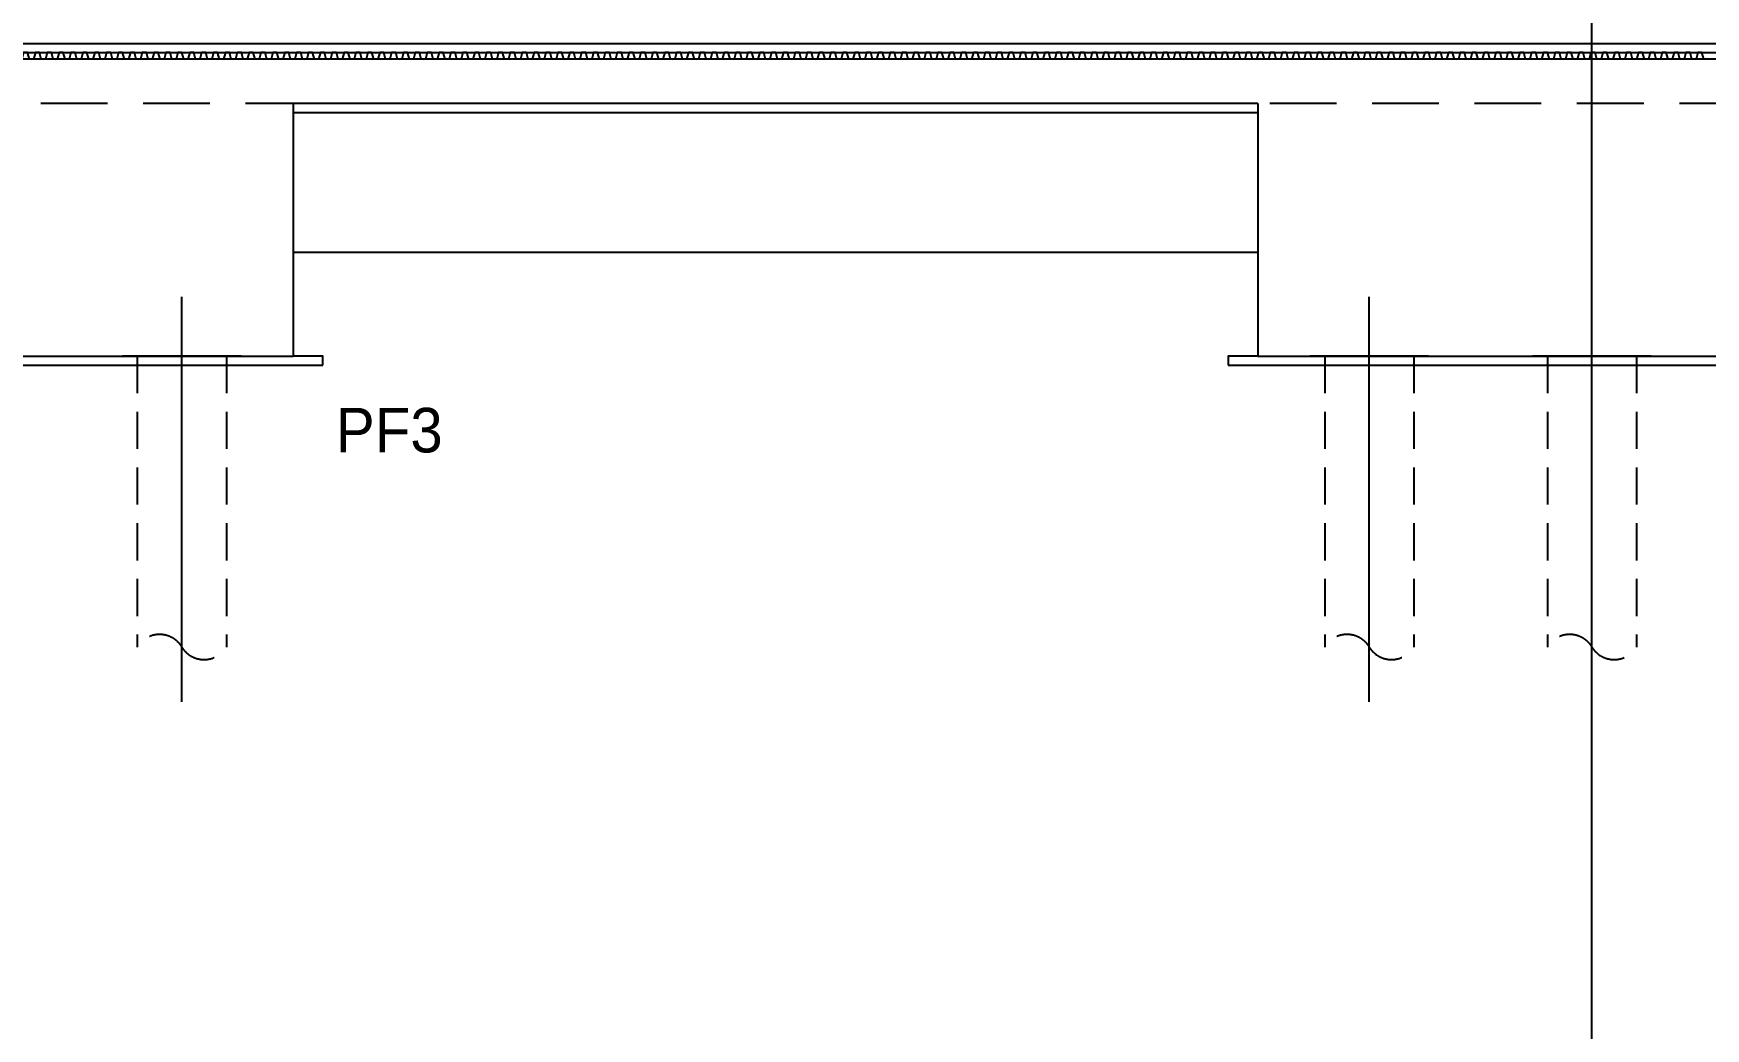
# Model space of a CAD drawing. Header units: millimetres. Extents: x 4754612 to 5801174, y 2368242 to 2777223.
# Drawn here: x 4941163 to 4952429, y 2570982 to 2577682 of the extents above; entities that cross this region are included whole.
import ezdxf
from ezdxf.enums import TextEntityAlignment as Align

# ---------------------------------------------------------------- set-up
doc = ezdxf.new("R2010")
doc.units = ezdxf.units.MM
doc.header["$LTSCALE"] = 1000
for name, pattern in [('03 단지-0902$0$HIDDEN', [0.375, 0.25, -0.125]), ('ACAD_ISO12W100', [21, 12, -3, 0, -3, 0, -3]), ('CEN', [6.2, 6, -0.1, 0, -0.1]), ('HID', [0.345, 0.225, -0.12])]:
    doc.linetypes.add(name, pattern=pattern)
doc.layers.get('DEFPOINTS').update_dxf_attribs({"color": 151})
for name, color, linetype in [('A-HAT-251', 251, 'Continuous'), ('A-중심선', 10, 'CEN'), ('CON', 2, 'Continuous'), ('ELE-06', 6, 'Continuous'), ('ELE-2', 4, 'Continuous'), ('ELE-4', 8, 'Continuous'), ('ELE06', 6, 'Continuous'), ('KZ_횡단_암선2', 8, 'ACAD_ISO12W100'), ('PILE', 1, 'Continuous')]:
    doc.layers.add(name, color=color, linetype=linetype)
doc.styles.add('돋움', font='')
doc.styles.get('돋움').set_extended_font_data('Dotum')

# ---------------------------------------------------------------- blocks, each defined once
blk = doc.blocks.new('*U33')
at = {"layer": 'A-HAT-251'}
for points in [[(-24249, 0), (-24277, 0), (-24289, 45), (-24317, 45), (-24329, 0)], [(-24169, 0), (-24197, 0), (-24209, 45), (-24237, 45), (-24249, 0)], [(-24089, 0), (-24117, 0), (-24129, 45), (-24157, 45), (-24169, 0)], [(-24009, 0), (-24037, 0), (-24049, 45), (-24077, 45), (-24089, 0)], [(-23929, 0), (-23957, 0), (-23969, 45), (-23997, 45), (-24009, 0)], [(-23849, 0), (-23877, 0), (-23889, 45), (-23917, 45), (-23929, 0)], [(-23769, 0), (-23797, 0), (-23809, 45), (-23837, 45), (-23849, 0)], [(-23689, 0), (-23717, 0), (-23729, 45), (-23757, 45), (-23769, 0)], [(-23609, 0), (-23637, 0), (-23649, 45), (-23677, 45), (-23689, 0)], [(-23529, 0), (-23557, 0), (-23569, 45), (-23597, 45), (-23609, 0)], [(-23449, 0), (-23477, 0), (-23489, 45), (-23517, 45), (-23529, 0)], [(-23369, 0), (-23397, 0), (-23409, 45), (-23437, 45), (-23449, 0)], [(-23289, 0), (-23317, 0), (-23329, 45), (-23357, 45), (-23369, 0)], [(-23209, 0), (-23237, 0), (-23249, 45), (-23277, 45), (-23289, 0)], [(-23129, 0), (-23157, 0), (-23169, 45), (-23197, 45), (-23209, 0)], [(-23049, 0), (-23077, 0), (-23089, 45), (-23117, 45), (-23129, 0)], [(-22969, 0), (-22997, 0), (-23009, 45), (-23037, 45), (-23049, 0)], [(-22889, 0), (-22917, 0), (-22929, 45), (-22957, 45), (-22969, 0)], [(-22809, 0), (-22837, 0), (-22849, 45), (-22877, 45), (-22889, 0)], [(-22729, 0), (-22757, 0), (-22769, 45), (-22797, 45), (-22809, 0)], [(-22649, 0), (-22677, 0), (-22689, 45), (-22717, 45), (-22729, 0)], [(-22569, 0), (-22597, 0), (-22609, 45), (-22637, 45), (-22649, 0)], [(-22489, 0), (-22517, 0), (-22529, 45), (-22557, 45), (-22569, 0)], [(-22409, 0), (-22437, 0), (-22449, 45), (-22477, 45), (-22489, 0)], [(-22329, 0), (-22357, 0), (-22369, 45), (-22397, 45), (-22409, 0)], [(-22249, 0), (-22277, 0), (-22289, 45), (-22317, 45), (-22329, 0)], [(-22169, 0), (-22197, 0), (-22209, 45), (-22237, 45), (-22249, 0)], [(-22089, 0), (-22117, 0), (-22129, 45), (-22157, 45), (-22169, 0)], [(-22009, 0), (-22037, 0), (-22049, 45), (-22077, 45), (-22089, 0)], [(-21929, 0), (-21957, 0), (-21969, 45), (-21997, 45), (-22009, 0)], [(-21849, 0), (-21877, 0), (-21889, 45), (-21917, 45), (-21929, 0)], [(-21769, 0), (-21797, 0), (-21809, 45), (-21837, 45), (-21849, 0)], [(-21689, 0), (-21717, 0), (-21729, 45), (-21757, 45), (-21769, 0)], [(-21609, 0), (-21637, 0), (-21649, 45), (-21677, 45), (-21689, 0)], [(-21529, 0), (-21557, 0), (-21569, 45), (-21597, 45), (-21609, 0)], [(-21449, 0), (-21477, 0), (-21489, 45), (-21517, 45), (-21529, 0)], [(-21369, 0), (-21397, 0), (-21409, 45), (-21437, 45), (-21449, 0)], [(-21289, 0), (-21317, 0), (-21329, 45), (-21357, 45), (-21369, 0)], [(-21209, 0), (-21237, 0), (-21249, 45), (-21277, 45), (-21289, 0)], [(-21129, 0), (-21157, 0), (-21169, 45), (-21197, 45), (-21209, 0)], [(-21049, 0), (-21077, 0), (-21089, 45), (-21117, 45), (-21129, 0)], [(-20969, 0), (-20997, 0), (-21009, 45), (-21037, 45), (-21049, 0)], [(-20889, 0), (-20917, 0), (-20929, 45), (-20957, 45), (-20969, 0)], [(-20809, 0), (-20837, 0), (-20849, 45), (-20877, 45), (-20889, 0)], [(-20729, 0), (-20757, 0), (-20769, 45), (-20797, 45), (-20809, 0)], [(-20649, 0), (-20677, 0), (-20689, 45), (-20717, 45), (-20729, 0)], [(-20569, 0), (-20597, 0), (-20609, 45), (-20637, 45), (-20649, 0)], [(-20489, 0), (-20517, 0), (-20529, 45), (-20557, 45), (-20569, 0)], [(-20409, 0), (-20437, 0), (-20449, 45), (-20477, 45), (-20489, 0)], [(-20329, 0), (-20357, 0), (-20369, 45), (-20397, 45), (-20409, 0)], [(-20249, 0), (-20277, 0), (-20289, 45), (-20317, 45), (-20329, 0)], [(-20169, 0), (-20197, 0), (-20209, 45), (-20237, 45), (-20249, 0)], [(-20089, 0), (-20117, 0), (-20129, 45), (-20157, 45), (-20169, 0)], [(-20009, 0), (-20037, 0), (-20049, 45), (-20077, 45), (-20089, 0)], [(-19929, 0), (-19957, 0), (-19969, 45), (-19997, 45), (-20009, 0)], [(-19849, 0), (-19877, 0), (-19889, 45), (-19917, 45), (-19929, 0)], [(-19769, 0), (-19797, 0), (-19809, 45), (-19837, 45), (-19849, 0)], [(-19689, 0), (-19717, 0), (-19729, 45), (-19757, 45), (-19769, 0)], [(-19609, 0), (-19637, 0), (-19649, 45), (-19677, 45), (-19689, 0)], [(-19529, 0), (-19557, 0), (-19569, 45), (-19597, 45), (-19609, 0)], [(-19449, 0), (-19477, 0), (-19489, 45), (-19517, 45), (-19529, 0)], [(-19369, 0), (-19397, 0), (-19409, 45), (-19437, 45), (-19449, 0)], [(-19289, 0), (-19317, 0), (-19329, 45), (-19357, 45), (-19369, 0)], [(-19209, 0), (-19237, 0), (-19249, 45), (-19277, 45), (-19289, 0)], [(-19129, 0), (-19157, 0), (-19169, 45), (-19197, 45), (-19209, 0)], [(-19049, 0), (-19077, 0), (-19089, 45), (-19117, 45), (-19129, 0)], [(-18969, 0), (-18997, 0), (-19009, 45), (-19037, 45), (-19049, 0)], [(-18889, 0), (-18917, 0), (-18929, 45), (-18957, 45), (-18969, 0)], [(-18809, 0), (-18837, 0), (-18849, 45), (-18877, 45), (-18889, 0)], [(-18729, 0), (-18757, 0), (-18769, 45), (-18797, 45), (-18809, 0)], [(-18649, 0), (-18677, 0), (-18689, 45), (-18717, 45), (-18729, 0)], [(-18569, 0), (-18597, 0), (-18609, 45), (-18637, 45), (-18649, 0)], [(-18489, 0), (-18517, 0), (-18529, 45), (-18557, 45), (-18569, 0)], [(-18409, 0), (-18437, 0), (-18449, 45), (-18477, 45), (-18489, 0)], [(-18329, 0), (-18357, 0), (-18369, 45), (-18397, 45), (-18409, 0)], [(-18249, 0), (-18277, 0), (-18289, 45), (-18317, 45), (-18329, 0)], [(-18169, 0), (-18197, 0), (-18209, 45), (-18237, 45), (-18249, 0)], [(-18089, 0), (-18117, 0), (-18129, 45), (-18157, 45), (-18169, 0)], [(-18009, 0), (-18037, 0), (-18049, 45), (-18077, 45), (-18089, 0)], [(-17929, 0), (-17957, 0), (-17969, 45), (-17997, 45), (-18009, 0)], [(-17849, 0), (-17877, 0), (-17889, 45), (-17917, 45), (-17929, 0)], [(-17769, 0), (-17797, 0), (-17809, 45), (-17837, 45), (-17849, 0)], [(-17689, 0), (-17717, 0), (-17729, 45), (-17757, 45), (-17769, 0)], [(-17609, 0), (-17637, 0), (-17649, 45), (-17677, 45), (-17689, 0)], [(-17529, 0), (-17557, 0), (-17569, 45), (-17597, 45), (-17609, 0)], [(-17449, 0), (-17477, 0), (-17489, 45), (-17517, 45), (-17529, 0)], [(-17369, 0), (-17397, 0), (-17409, 45), (-17437, 45), (-17449, 0)], [(-17289, 0), (-17317, 0), (-17329, 45), (-17357, 45), (-17369, 0)], [(-17209, 0), (-17237, 0), (-17249, 45), (-17277, 45), (-17289, 0)], [(-17129, 0), (-17157, 0), (-17169, 45), (-17197, 45), (-17209, 0)], [(-17049, 0), (-17077, 0), (-17089, 45), (-17117, 45), (-17129, 0)], [(-16969, 0), (-16997, 0), (-17009, 45), (-17037, 45), (-17049, 0)], [(-16889, 0), (-16917, 0), (-16929, 45), (-16957, 45), (-16969, 0)], [(-16809, 0), (-16837, 0), (-16849, 45), (-16877, 45), (-16889, 0)], [(-16729, 0), (-16757, 0), (-16769, 45), (-16797, 45), (-16809, 0)], [(-16649, 0), (-16677, 0), (-16689, 45), (-16717, 45), (-16729, 0)], [(-16569, 0), (-16597, 0), (-16609, 45), (-16637, 45), (-16649, 0)], [(-16489, 0), (-16517, 0), (-16529, 45), (-16557, 45), (-16569, 0)], [(-16409, 0), (-16437, 0), (-16449, 45), (-16477, 45), (-16489, 0)], [(-16329, 0), (-16357, 0), (-16369, 45), (-16397, 45), (-16409, 0)], [(-16249, 0), (-16277, 0), (-16289, 45), (-16317, 45), (-16329, 0)], [(-16169, 0), (-16197, 0), (-16209, 45), (-16237, 45), (-16249, 0)], [(-16089, 0), (-16117, 0), (-16129, 45), (-16157, 45), (-16169, 0)], [(-16009, 0), (-16037, 0), (-16049, 45), (-16077, 45), (-16089, 0)], [(-15929, 0), (-15957, 0), (-15969, 45), (-15997, 45), (-16009, 0)], [(-15849, 0), (-15877, 0), (-15889, 45), (-15917, 45), (-15929, 0)], [(-15769, 0), (-15797, 0), (-15809, 45), (-15837, 45), (-15849, 0)], [(-15689, 0), (-15717, 0), (-15729, 45), (-15757, 45), (-15769, 0)], [(-15609, 0), (-15637, 0), (-15649, 45), (-15677, 45), (-15689, 0)], [(-15529, 0), (-15557, 0), (-15569, 45), (-15597, 45), (-15609, 0)], [(-15449, 0), (-15477, 0), (-15489, 45), (-15517, 45), (-15529, 0)], [(-15369, 0), (-15397, 0), (-15409, 45), (-15437, 45), (-15449, 0)], [(-15289, 0), (-15317, 0), (-15329, 45), (-15357, 45), (-15369, 0)], [(-15209, 0), (-15237, 0), (-15249, 45), (-15277, 45), (-15289, 0)], [(-15129, 0), (-15157, 0), (-15169, 45), (-15197, 45), (-15209, 0)], [(-15049, 0), (-15077, 0), (-15089, 45), (-15117, 45), (-15129, 0)], [(-14969, 0), (-14997, 0), (-15009, 45), (-15037, 45), (-15049, 0)], [(-14889, 0), (-14917, 0), (-14929, 45), (-14957, 45), (-14969, 0)], [(-14809, 0), (-14837, 0), (-14849, 45), (-14877, 45), (-14889, 0)], [(-14729, 0), (-14757, 0), (-14769, 45), (-14797, 45), (-14809, 0)], [(-14649, 0), (-14677, 0), (-14689, 45), (-14717, 45), (-14729, 0)], [(-14569, 0), (-14597, 0), (-14609, 45), (-14637, 45), (-14649, 0)], [(-14489, 0), (-14517, 0), (-14529, 45), (-14557, 45), (-14569, 0)], [(-14409, 0), (-14437, 0), (-14449, 45), (-14477, 45), (-14489, 0)], [(-14329, 0), (-14357, 0), (-14369, 45), (-14397, 45), (-14409, 0)], [(-14249, 0), (-14277, 0), (-14289, 45), (-14317, 45), (-14329, 0)], [(-14169, 0), (-14197, 0), (-14209, 45), (-14237, 45), (-14249, 0)], [(-14089, 0), (-14117, 0), (-14129, 45), (-14157, 45), (-14169, 0)], [(-14009, 0), (-14037, 0), (-14049, 45), (-14077, 45), (-14089, 0)], [(-13929, 0), (-13957, 0), (-13969, 45), (-13997, 45), (-14009, 0)], [(-13849, 0), (-13877, 0), (-13889, 45), (-13917, 45), (-13929, 0)], [(-13769, 0), (-13797, 0), (-13809, 45), (-13837, 45), (-13849, 0)], [(-13689, 0), (-13717, 0), (-13729, 45), (-13757, 45), (-13769, 0)], [(-13609, 0), (-13637, 0), (-13649, 45), (-13677, 45), (-13689, 0)], [(-13529, 0), (-13557, 0), (-13569, 45), (-13597, 45), (-13609, 0)], [(-13449, 0), (-13477, 0), (-13489, 45), (-13517, 45), (-13529, 0)], [(-13369, 0), (-13397, 0), (-13409, 45), (-13437, 45), (-13449, 0)], [(-13289, 0), (-13317, 0), (-13329, 45), (-13357, 45), (-13369, 0)], [(-13209, 0), (-13237, 0), (-13249, 45), (-13277, 45), (-13289, 0)], [(-13129, 0), (-13157, 0), (-13169, 45), (-13197, 45), (-13209, 0)], [(-13049, 0), (-13077, 0), (-13089, 45), (-13117, 45), (-13129, 0)], [(-12969, 0), (-12997, 0), (-13009, 45), (-13037, 45), (-13049, 0)]]:
    blk.add_lwpolyline(points, dxfattribs=at)
blk = doc.blocks.new('dbcbccbc')
at = {"layer": 'ELE-4', "linetype": '03 단지-0902$0$HIDDEN'}
for p, q in [((-300, 964), (-300, -995)), ((-300, 964), (300, 964)), ((300, 964), (300, -995))]:
    blk.add_line(p, q, dxfattribs=at)
for centre, start, end in [((-150, -1086), 31.406, 148.594), ((150, -903), 211.406, 328.594)]:
    blk.add_arc(centre, 176, start, end, dxfattribs=at)
at = {"layer": 'PILE'}
for p, q in [((0, -1364), (0, 1364)), ((400, 964), (-400, 964))]:
    blk.add_line(p, q, dxfattribs=at)

msp = doc.modelspace()

# ---------------------------------------------------------------- linework, layer by layer
at = {"layer": 'A-중심선', "ltscale": 5}
msp.add_line((4951663.3, 2560495.412), (4951663.3, 2645427.791), dxfattribs=at)
at = {"layer": 'CON'}
for p, q in [((5116763.3, 2577509.621), (4908363.3, 2577509.621)), ((4949413.261, 2577209.621), (4942912.867, 2577209.621)), ((4942912.867, 2577209.621), (4942912.867, 2575509.621)), ((4949413.261, 2577209.621), (4949413.261, 2575509.621)), ((4938413.402, 2575509.621), (4942912.867, 2575509.621)), ((4949413.261, 2575509.621), (4953912.867, 2575509.621))]:
    msp.add_line(p, q, dxfattribs=at)
at = {"layer": 'CON', "color": 5}
msp.add_line((4942912.867, 2576209.621), (4949413.261, 2576209.621), dxfattribs=at)
at = {"layer": 'ELE-06'}
for p, q in [((4942912.867, 2577149.621), (4949413.261, 2577149.621)), ((4938213.402, 2575449.621), (4943112.867, 2575449.621)), ((4949213.261, 2575449.621), (4954112.867, 2575449.621))]:
    msp.add_line(p, q, dxfattribs=at)
for points in [[(4943112.867, 2575449.621), (4943112.867, 2575509.621), (4942912.867, 2575509.621)], [(4949413.261, 2575509.621), (4949213.261, 2575509.621), (4949213.261, 2575449.621)]]:
    msp.add_lwpolyline(points, dxfattribs=at)
at = {"layer": 'ELE-2'}
for p, q in [((4908363.3, 2577614.621), (5116763.3, 2577614.621)), ((4908363.3, 2577554.621), (5116763.3, 2577554.621))]:
    msp.add_line(p, q, dxfattribs=at)
at = {"layer": 'KZ_횡단_암선2', "linetype": 'HID', "ltscale": 2}
msp.add_line((5096912.056, 2577209.621), (4921913.3, 2577209.621), dxfattribs=at)

# ---------------------------------------------------------------- block references
at = {"layer": 'ELE-4'}
for p in [(4942163.135, 2574545.454), (4950163.135, 2574545.454), (4951663.135, 2574545.454)]:
    msp.add_blockref('dbcbccbc', p, dxfattribs=at)
at = {"layer": 'ELE06', "color": 6, "xscale": 1.000013798092659, "yscale": 1.000013798092659, "zscale": 1.000013798092659}
msp.add_blockref('*U33', (4965413.445, 2577509.621), dxfattribs=at)

# ---------------------------------------------------------------- texts
at = {"layer": 'DEFPOINTS', "style": '돋움'}
msp.add_text('PF3', height=300, dxfattribs=at).set_placement((4943560.846, 2575011.194), align=Align.MIDDLE_CENTER)

doc.saveas('drawing.dxf')
